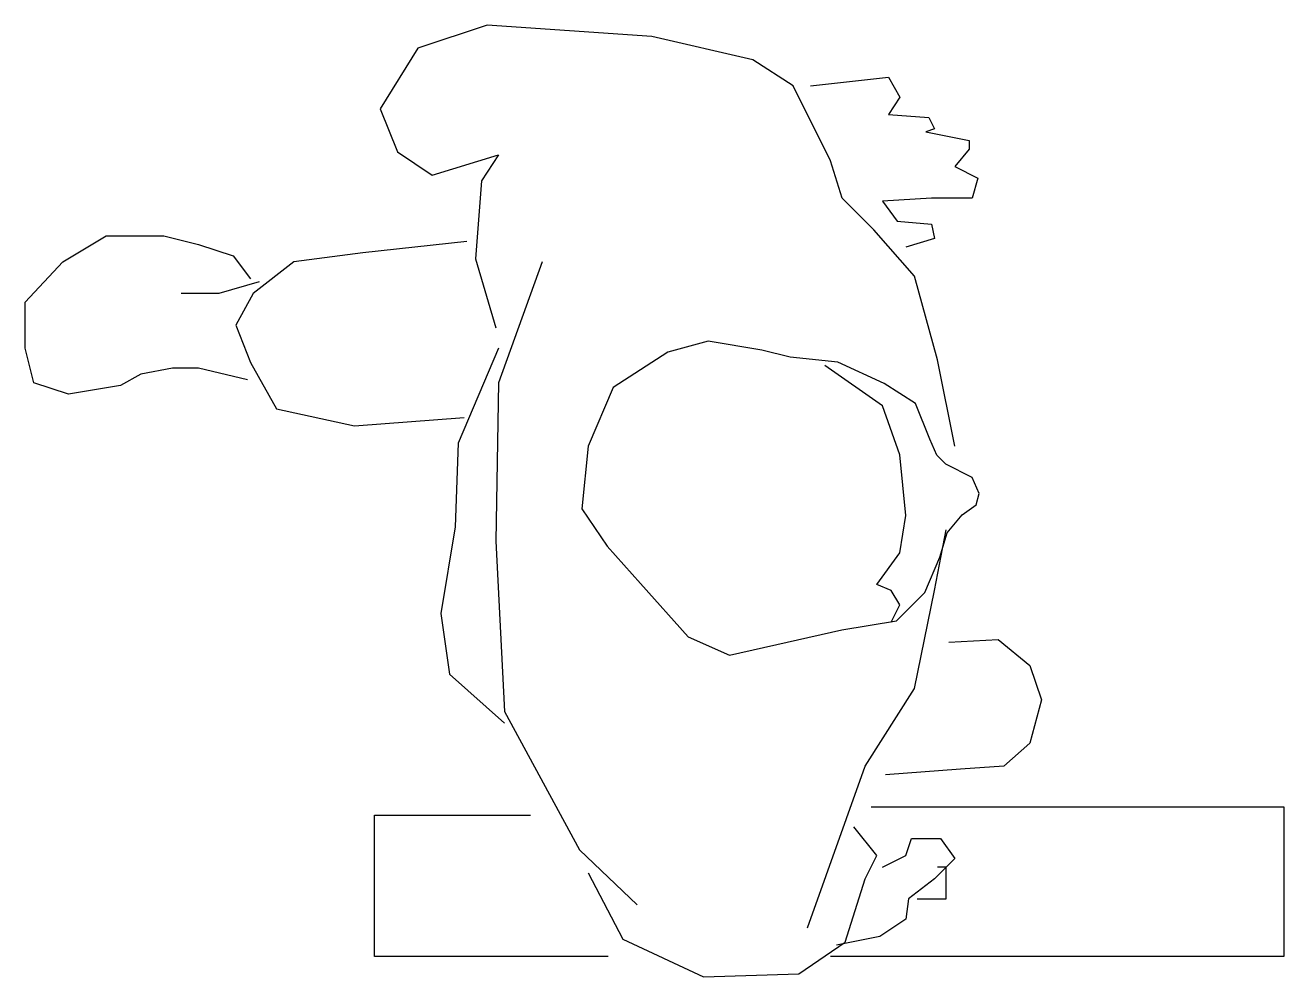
# Model space of a CAD drawing. Extents: x -4722 to -3568, y 2244 to 3117.
import ezdxf

# ---------------------------------------------------------------- set-up
doc = ezdxf.new("R2010")
doc.units = 0
doc.header["$MEASUREMENT"] = 0
doc.layers.add('2D', color=7, linetype='CONTINUOUS')
doc.layers.add('INSERT', color=7, linetype='CONTINUOUS')

# ---------------------------------------------------------------- blocks, each defined once
blk = doc.blocks.new('C-2MAN09')
at = {"layer": '2D', "color": 0, "linetype": 'BYBLOCK'}
for p, q in [((-57.4, 435.6), (-121, 414.5)), ((93.5, 425.1), (-57.4, 435.6)), ((186.1, 403.9), (93.5, 425.1)), ((-121, 414.5), (-155.4, 358.9)), ((223.2, 380.1), (186.1, 403.9)), ((239.1, 380.1), (310.5, 388)), ((310.5, 388), (321.1, 369.5)), ((257.6, 311.3), (223.2, 380.1)), ((321.1, 369.5), (310.5, 353.6)), ((-155.4, 358.9), (-139.5, 319.3)), ((310.5, 353.6), (347.6, 351)), ((347.6, 351), (352.9, 340.4)), ((352.9, 340.4), (344.9, 337.8)), ((344.9, 337.8), (384.7, 329.8)), ((384.7, 329.8), (384.7, 321.9)), ((-139.5, 319.3), (-107.7, 298.1)), ((-107.7, 298.1), (-46.9, 316.6)), ((-46.9, 316.6), (-62.7, 292.8)), ((384.7, 321.9), (371.4, 306)), ((268.2, 276.9), (257.6, 311.3)), ((371.4, 306), (392.6, 295.4)), ((-62.7, 292.8), (-68, 221.4)), ((392.6, 295.4), (387.3, 276.9)), ((297.3, 247.8), (268.2, 276.9)), ((350.2, 276.9), (305.2, 274.3)), ((305.2, 274.3), (318.5, 255.8)), ((387.3, 276.9), (350.2, 276.9)), ((318.5, 255.8), (350.2, 253.1)), ((-446.6, 218.7), (-406.9, 242.5)), ((-406.9, 242.5), (-353.9, 242.5)), ((-353.9, 242.5), (-322.2, 234.6)), ((334.4, 205.5), (297.3, 247.8)), ((350.2, 253.1), (352.9, 239.9)), ((-322.2, 234.6), (-290.4, 224)), ((-76, 237.3), (-171.3, 226.7)), ((352.9, 239.9), (326.4, 232)), ((-290.4, 224), (-274.5, 202.9)), ((-171.3, 226.7), (-234.8, 218.7)), ((-68, 221.4), (-49.5, 157.9)), ((-481, 181.7), (-446.6, 218.7)), ((-234.8, 218.7), (-271.9, 189.6)), ((-7.1, 218.7), (-46.9, 107.6)), ((-266.6, 200.2), (-303.6, 189.6)), ((355.5, 128.8), (334.4, 205.5)), ((-303.6, 189.6), (-338.1, 189.6)), ((-271.9, 189.6), (-287.8, 160.5)), ((-481, 139.4), (-481, 181.7)), ((-287.8, 160.5), (-274.5, 126.2)), ((-473.1, 107.6), (-481, 139.4)), ((-46.9, 139.4), (-83.9, 52.1)), ((145.4, 145.9), (108.3, 135.7)), ((194.6, 137.6), (145.4, 145.9)), ((108.3, 135.7), (58.3, 103.3)), ((220.5, 131.1), (194.6, 137.6)), ((264.1, 126.5), (220.5, 131.1)), ((371.4, 49.5), (355.5, 128.8)), ((-375.1, 115.6), (-393.6, 105)), ((-346, 120.9), (-375.1, 115.6)), ((-322.2, 120.9), (-346, 120.9)), ((-277.2, 110.3), (-322.2, 120.9)), ((-274.5, 126.2), (-250.7, 83.8)), ((305.2, 86.5), (252.3, 123.5)), ((306.8, 107), (264.1, 126.5)), ((-441.3, 97.1), (-473.1, 107.6)), ((-393.6, 105), (-441.3, 97.1)), ((-46.9, 107.6), (-49.5, -37.8)), ((335.5, 88.5), (306.8, 107)), ((58.3, 103.3), (35.1, 49.6)), ((-250.7, 83.8), (-179.2, 68)), ((321.1, 41.5), (305.2, 86.5)), ((348.5, 56), (335.5, 88.5)), ((-179.2, 68), (-78.6, 75.9)), ((-83.9, 52.1), (-86.6, -24.6)), ((35.1, 49.6), (29.5, -7.9)), ((355, 41.2), (348.5, 56)), ((326.4, -14), (321.1, 41.5)), ((363.3, 32.9), (355, 41.2)), ((387.4, 20.8), (363.3, 32.9)), ((393.9, 6), (387.4, 20.8)), ((391.1, -4.2), (393.9, 6)), ((29.5, -7.9), (52.7, -42.2)), ((378.2, -13.4), (391.1, -4.2)), ((321.1, -48.4), (326.4, -14)), ((364.3, -30.1), (378.2, -13.4)), ((-86.6, -24.6), (-99.8, -104)), ((352.9, -82.8), (363.5, -27.2)), ((357.8, -52.3), (364.3, -30.1)), ((-49.5, -37.8), (-41.6, -193.9)), ((52.7, -42.2), (83.3, -76.4)), ((299.9, -77.5), (321.1, -48.4)), ((343.9, -84.8), (357.8, -52.3)), ((83.3, -76.4), (126.9, -125.5)), ((313.2, -82.8), (299.9, -77.5)), ((321.1, -96), (313.2, -82.8)), ((317.9, -110.7), (343.9, -84.8)), ((334.4, -172.7), (352.9, -82.8)), ((313.2, -111.9), (321.1, -96)), ((-99.8, -104), (-91.9, -159.5)), ((267.8, -119), (317.9, -110.7)), ((126.9, -125.5), (164.9, -142.2)), ((217.8, -130.2), (267.8, -119)), ((164.9, -142.2), (217.8, -130.2)), ((366.1, -130.4), (411.1, -127.8)), ((411.1, -127.8), (440.3, -151.6)), ((-91.9, -159.5), (-41.6, -204.5)), ((440.3, -151.6), (450.8, -183.3)), ((289.4, -244.1), (334.4, -172.7)), ((450.8, -183.3), (440.3, -223)), ((-41.6, -193.9), (27.3, -320.8)), ((440.3, -223), (416.4, -244.1)), ((236.4, -392.3), (289.4, -244.1)), ((376.7, -246.8), (307.9, -252.1)), ((416.4, -244.1), (376.7, -246.8)), ((294.7, -281.2), (673.2, -281.2)), ((673.2, -281.2), (673.2, -418.7)), ((-160.7, -289.1), (-17.7, -289.1)), ((-160.7, -418.7), (-160.7, -289.1)), ((299.9, -326.1), (278.8, -299.7)), ((326.4, -326.1), (331.7, -310.3)), ((331.7, -310.3), (358.2, -310.3)), ((358.2, -310.3), (371.4, -328.8)), ((27.3, -320.8), (80.2, -371.1)), ((289.4, -347.3), (299.9, -326.1)), ((305.2, -336.7), (326.4, -326.1)), ((371.4, -328.8), (352.9, -347.3)), ((35.2, -342), (67, -402.8)), ((363.5, -336.7), (355.5, -336.7)), ((363.5, -365.8), (363.5, -336.7)), ((270.8, -405.5), (289.4, -347.3)), ((352.9, -347.3), (329.1, -365.8)), ((329.1, -365.8), (326.4, -384.3)), ((337, -365.8), (363.5, -365.8)), ((326.4, -384.3), (302.6, -400.2)), ((67, -402.8), (141.1, -437.2)), ((302.6, -400.2), (262.9, -408.1)), ((228.5, -434.6), (270.8, -405.5)), ((53.7, -418.7), (-160.7, -418.7)), ((673.2, -418.7), (257.6, -418.7)), ((141.1, -437.2), (228.5, -434.6))]:
    blk.add_line(p, q, dxfattribs=at)

msp = doc.modelspace()

# ---------------------------------------------------------------- block references
at = {"layer": 'INSERT'}
msp.add_blockref('C-2MAN09', (-4241.3, 2681.7), dxfattribs=at)

doc.saveas('drawing.dxf')
